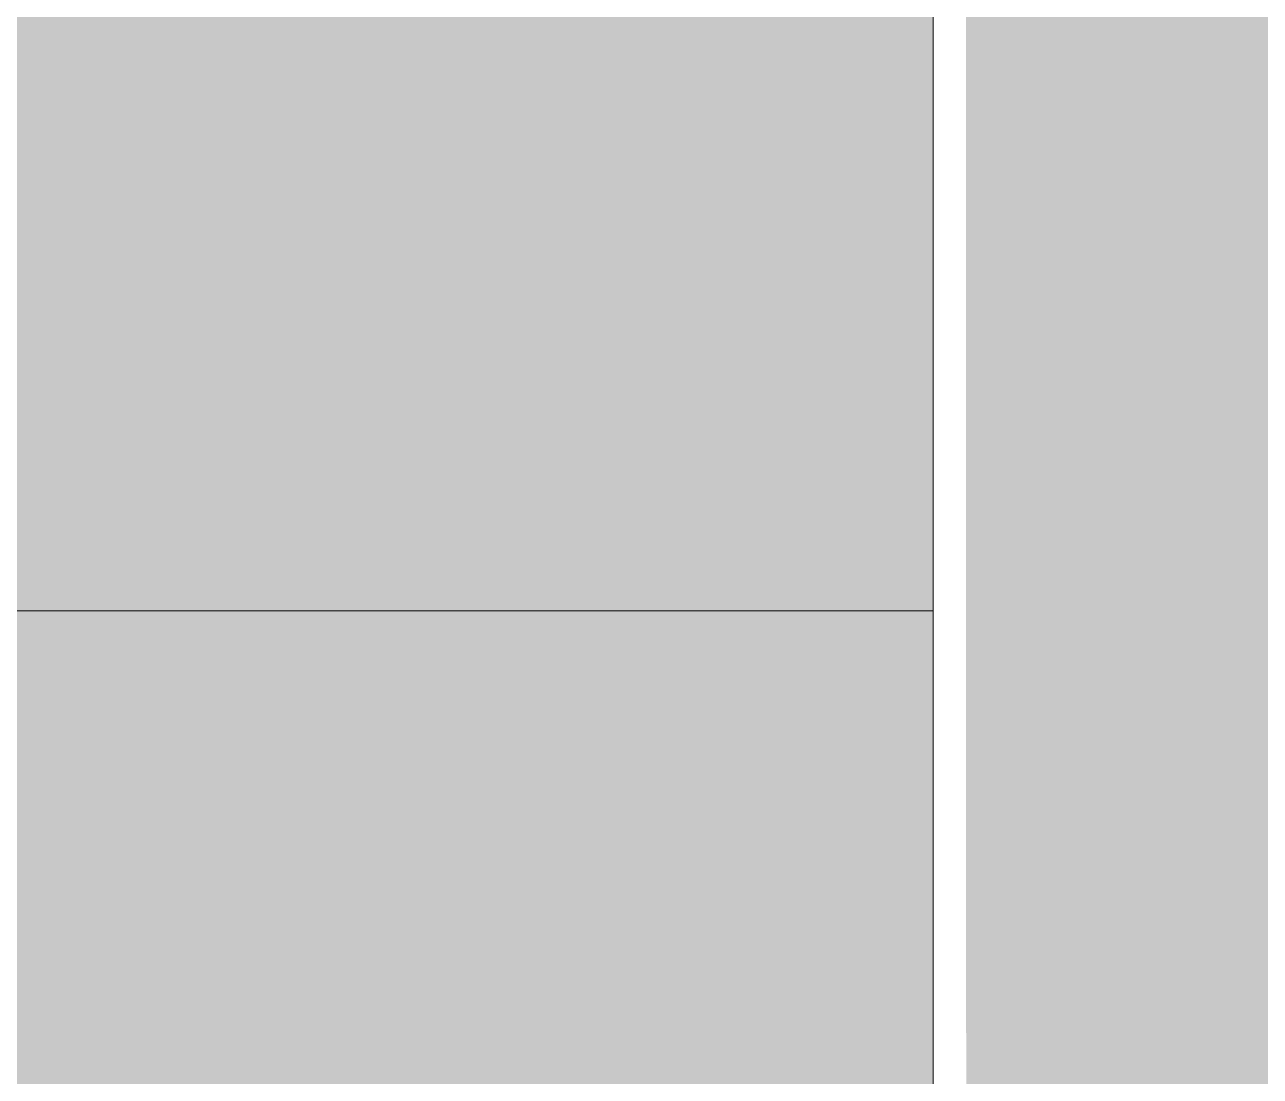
# Model space of a CAD drawing. Header units: inches. Extents: x 1750 to 8392, y -297 to 660.
# Drawn here: x 2248.0429 to 2248.4036, y 141.6916 to 141.9986 of the extents above; entities that cross this region are included whole.
import ezdxf

# ---------------------------------------------------------------- set-up
doc = ezdxf.new("R2010")
doc.units = ezdxf.units.IN
doc.header["$MEASUREMENT"] = 0
doc.layers.add('A-FLOR-HRAL', color=11, linetype='Continuous', lineweight=9)

# ---------------------------------------------------------------- blocks, each defined once
blk = doc.blocks.new('Railing - Baluster_01-V32-BUILDING ELEVATION - EAST')
at = {"layer": 'A-FLOR-HRAL'}
blk.add_hatch(color=256, dxfattribs=at).paths.add_polyline_path([(2296.73328, 136.25), (2296.73328, 177.15484), (2295.55218, 177.15484), (2295.56333, 136.25)], flags=0)
blk.add_line((2295.55218, 136.25), (2295.55218, 177.15484), dxfattribs=at)
blk = doc.blocks.new('Railing - Railing-2567109-BUILDING ELEVATION - EAST')
at = {"layer": 'A-FLOR-HRAL'}
h = blk.add_hatch(color=256, dxfattribs=at)
h.paths.add_polyline_path([(2262.04496, 141.82752), (2295.55218, 141.82752), (2295.55218, 142.30078), (2249.48919, 142.30078), (2249.48919, 141.82752), (2260.68624, 141.82752)], flags=0)
h.paths.add_polyline_path([(2328.247, 141.82752), (2327.77374, 142.30078), (2327.77374, 141.82752)], flags=0)
h.paths.add_polyline_path([(2218.49171, 141.82752), (2248.30809, 141.82752), (2248.30809, 142.30078), (2218.44874, 142.30078), (2217.97548, 141.82752)], flags=0)
h.paths.add_polyline_path([(2326.59263, 141.82752), (2326.59263, 142.30078), (2296.73328, 142.30078), (2296.73328, 141.82752), (2324.89191, 141.82752)], flags=0)
h = blk.add_hatch(color=256, dxfattribs=at)
h.paths.add_polyline_path([(2218.44874, 141.35426), (2248.30809, 141.35426), (2248.30809, 141.82752), (2217.97548, 141.82752)], flags=0)
h.paths.add_polyline_path([(2327.77374, 141.35426), (2328.247, 141.82752), (2327.77374, 141.82752)], flags=0)
h.paths.add_polyline_path([(2326.59263, 141.35426), (2326.59263, 141.82752), (2296.73328, 141.82752), (2296.73328, 141.35426), (2324.89191, 141.35426)], flags=0)
h.paths.add_polyline_path([(2249.48919, 141.35426), (2295.55218, 141.35426), (2295.55218, 141.82752), (2249.48919, 141.82752)], flags=0)
blk.add_line((2248.30809, 141.82752), (2217.97548, 141.82752), dxfattribs=at)
blk.add_blockref('Railing - Baluster_01-V32-BUILDING ELEVATION - EAST', (-47.24409, 0))

msp = doc.modelspace()

# ---------------------------------------------------------------- block references
at = {"layer": 'A-FLOR-HRAL'}
msp.add_blockref('Railing - Railing-2567109-BUILDING ELEVATION - EAST', (0, 0), dxfattribs=at)

doc.saveas('drawing.dxf')
